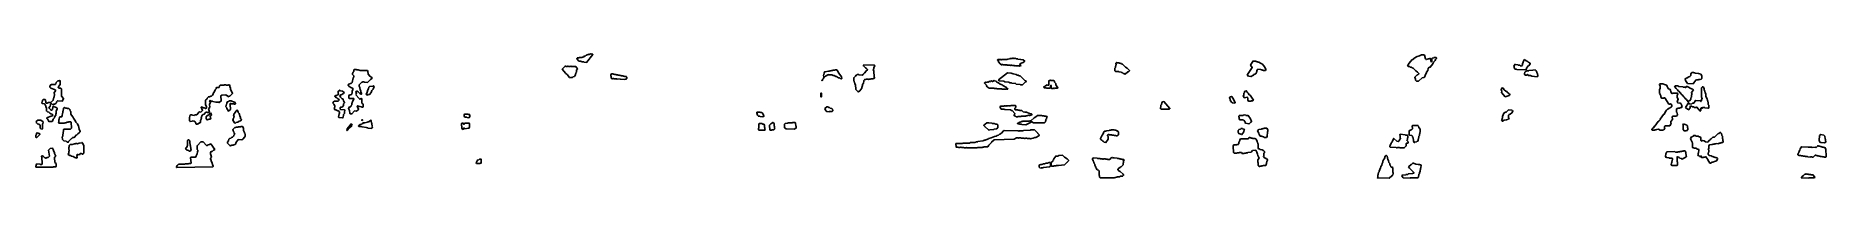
# Model space of a CAD drawing. Header units: millimetres. Extents: x 0 to 8375, y 0 to 583.
import ezdxf

# ---------------------------------------------------------------- set-up
doc = ezdxf.new("R2010")
doc.units = ezdxf.units.MM
doc.layers.add('M', color=7, linetype='Continuous')

msp = doc.modelspace()

# ---------------------------------------------------------------- linework, layer by layer
at = {"layer": 'M'}
for points in [[(1466.9, 317.9), (1461.9, 326.5), (1467.6, 334.5), (1472.6, 334.5), (1475.6, 338), (1475.6, 340.9), (1478.1, 343.7), (1478.1, 350.9), (1479.4, 352.3), (1479.4, 355.1), (1481.9, 358), (1488.1, 372.2), (1486.3, 374.3), (1466.3, 374.3), (1464.4, 376.5), (1464.4, 386.6), (1467.6, 390.2), (1475.1, 390.2), (1478.1, 393.7), (1479.4, 402.3), (1480.6, 403.7), (1479.4, 405.1), (1479.4, 408), (1483.1, 416.6), (1483.1, 420.8), (1478.8, 424.3), (1476.3, 424.3), (1466.3, 430), (1460.6, 436.5), (1463.8, 440.2), (1472.6, 444.5), (1475.1, 444.5), (1479.4, 448), (1484.4, 470.9), (1486.9, 473.7), (1486.9, 476.6), (1488.1, 478), (1488.1, 479.3), (1481.9, 486.5), (1481.9, 490.8), (1484.4, 498), (1486.9, 500.9), (1488.1, 508), (1490, 510.2), (1498.8, 510.2), (1500.1, 508.8), (1507.5, 508.8), (1517.5, 504.5), (1551.2, 504.5), (1553.1, 502.3), (1554.4, 488), (1563.7, 477.3), (1566.2, 477.3), (1573.1, 470.8), (1571.8, 467.9), (1564.9, 462.9), (1551.2, 448.6), (1537.4, 450), (1536.2, 451.4), (1528.8, 451.4), (1527.5, 450), (1525, 450), (1513.2, 437.9), (1513.2, 430.8), (1515.7, 425.1), (1517, 415.1), (1520.7, 409.4), (1520.7, 403.7), (1523.2, 398), (1523.2, 395.1), (1521.2, 392.8), (1518.7, 395.7), (1514.9, 397.2), (1507.5, 405.7), (1502.5, 408.6), (1500.1, 408.6), (1497, 403.7), (1499.5, 393.6), (1497.1, 390.8), (1513.2, 373.7), (1515.1, 370.2), (1521.2, 373.1), (1523.8, 373.1), (1525.7, 370.9), (1525.7, 352.3), (1530.7, 346.6), (1530.7, 343.7), (1531.9, 342.3), (1531.9, 335.1), (1530, 332.9), (1524.9, 332.9), (1523.7, 334.3), (1515, 335.7), (1505.1, 340), (1503.3, 337.9), (1509.5, 323.7), (1507.6, 320), (1500.1, 314.3), (1491.4, 315.7), (1478.9, 301.4), (1470.7, 302.1), (1468.2, 305.1), (1466.9, 317.9)], [(2496.1, 472.1), (2489.4, 479.3), (2486.6, 484.3), (2478.7, 491.5), (2462.5, 510.8), (2475.4, 525.9), (2477.7, 525.9), (2478.9, 524.5), (2486.6, 524.5), (2487.7, 525.9), (2490, 525.9), (2491.2, 524.5), (2501.2, 524.5), (2503.4, 525.9), (2504.6, 524.5), (2516.9, 524.5), (2518, 523.1), (2520.2, 524.5), (2525.8, 524.5), (2529.8, 519.4), (2533.2, 512.2), (2529.8, 506.5), (2528.7, 496.5), (2526.4, 493.6), (2526.4, 490.8), (2524.2, 487.9), (2524.2, 485.1), (2522, 480.8), (2519.1, 477.2), (2513.5, 475.7), (2510.2, 472.9), (2502.4, 472.9), (2501.2, 471.4), (2496.1, 472.1)], [(2565.5, 543.6), (2562.7, 545.7), (2552.6, 545.7), (2550.3, 548.6), (2540.3, 548.6), (2531.9, 557.9), (2530.7, 560.8), (2533.6, 564.5), (2537, 564.5), (2538.1, 563.1), (2543.7, 565.9), (2554.8, 565.9), (2555.9, 567.3), (2561.5, 567.3), (2567.2, 573.1), (2569.4, 571.7), (2575, 577.3), (2577.2, 577.3), (2578.4, 578.8), (2579.5, 577.4), (2582.8, 580.2), (2586.1, 580.2), (2587.3, 581.7), (2589.5, 580.2), (2595.1, 583.1), (2599.6, 581.6), (2600.7, 583.1), (2603, 583.1), (2605.9, 579.4), (2576.2, 542.9), (2565.5, 543.6)], [(3759.1, 470), (3755.2, 470), (3746.1, 477.1), (3742.3, 477.1), (3734.5, 481.4), (3729.3, 481.4), (3722.8, 484.3), (3708.5, 484.3), (3707.3, 485.7), (3694.4, 478.6), (3687.8, 472.8), (3685.8, 475.1), (3685.8, 477.9), (3683.2, 482.3), (3685.8, 485.1), (3687.1, 493.7), (3690.4, 498.8), (3708.5, 501.6), (3709.9, 503.1), (3713.7, 501.6), (3715, 503.1), (3720.2, 503.1), (3721.5, 504.5), (3726.7, 504.5), (3728, 505.9), (3738.3, 507.3), (3739.6, 508.8), (3746.2, 508.8), (3753.4, 499.4), (3753.4, 496.6), (3756, 492.3), (3768.9, 475.1), (3768.9, 472.3), (3771.6, 469.4), (3768.2, 465.7), (3763, 467.2), (3759.1, 470)], [(3833.5, 430.8), (3833.5, 436.5), (3830.9, 443.7), (3830.9, 447.9), (3828.3, 450.8), (3827.1, 460.8), (3825.8, 462.2), (3825.8, 470.9), (3833.5, 478), (3836.8, 483.1), (3839.4, 483.1), (3842, 485.9), (3849.9, 485.9), (3851.2, 484.5), (3865.3, 483.1), (3871.1, 488), (3871.1, 489.4), (3875.7, 494.5), (3878.3, 494.5), (3884.7, 503), (3889.3, 506.6), (3890.5, 509.4), (3886, 514.3), (3880.9, 517.2), (3871.1, 526.5), (3871.1, 529.4), (3873.1, 531.6), (3922.4, 530.2), (3924.4, 528), (3920.5, 517.9), (3920.5, 515.1), (3916.7, 508), (3920.5, 503.7), (3921.8, 473.7), (3923.1, 472.3), (3923.1, 469.3), (3921.1, 467.1), (3917.2, 467.1), (3915.9, 465.7), (3905.6, 465.7), (3904.3, 464.3), (3895.2, 464.3), (3893.9, 462.8), (3891.3, 464.3), (3883.6, 464.3), (3882.3, 462.9), (3877.1, 462.9), (3873.9, 457.9), (3873.9, 453.7), (3871.3, 447.9), (3871.3, 445.1), (3867.4, 439.4), (3867.4, 435.1), (3863.5, 425.1), (3863.5, 422.2), (3853.8, 410), (3848.5, 405.7), (3844.6, 407.2), (3836.1, 416.5), (3836.1, 423.7), (3833.5, 430.8)], [(4585.7, 527.1), (4584.4, 528.5), (4583, 527.1), (4578.7, 527.1), (4577.3, 528.6), (4571.7, 528.6), (4570.4, 530), (4569, 528.6), (4566.1, 528.6), (4564.7, 530), (4560.6, 530), (4559.2, 528.5), (4557.7, 530), (4552.1, 530), (4550.8, 531.4), (4549.4, 530), (4545.1, 530), (4543.7, 531.4), (4539.6, 531.4), (4538.2, 530), (4536.7, 531.4), (4531.1, 531.4), (4529.8, 532.8), (4528.4, 531.4), (4524.1, 531.4), (4522.7, 532.9), (4518.6, 532.9), (4517.2, 531.4), (4510.8, 536.5), (4503.8, 546.5), (4503.8, 549.3), (4498.1, 555.1), (4500.3, 557.4), (4503.2, 555.9), (4508.8, 555.9), (4510.2, 554.5), (4511.5, 555.9), (4515.8, 555.9), (4517.2, 554.5), (4518.5, 555.9), (4524.1, 555.9), (4525.5, 557.4), (4531.2, 555.9), (4534, 557.4), (4535.4, 555.9), (4538.1, 555.9), (4541, 557.4), (4542.4, 555.9), (4546.5, 558.8), (4554.9, 560.2), (4556.4, 561.7), (4559.2, 560.2), (4560.5, 561.6), (4566.1, 561.6), (4567.6, 563.1), (4570.4, 561.6), (4573.1, 561.6), (4574.6, 563.1), (4576, 561.6), (4578.7, 561.6), (4580.1, 563.1), (4587.2, 560.2), (4592.8, 560.2), (4594.2, 558.8), (4605.4, 557.3), (4606.8, 555.9), (4618, 554.5), (4625.8, 549.4), (4618, 542.9), (4609.6, 540), (4602, 533.7), (4607.6, 528), (4605.4, 525.7), (4604, 527.1), (4601.2, 525.7), (4598.3, 527.1), (4585.7, 527.1)], [(5089.5, 491.4), (5086, 491.4), (5081.2, 495.7), (5078.8, 495.7), (5077.6, 497.1), (5067, 498.6), (5065.8, 500), (5050.4, 500), (5047.3, 503.6), (5047.3, 516.6), (5049.7, 519.4), (5049.7, 523.7), (5052.1, 526.6), (5052.1, 530.9), (5053.3, 532.3), (5052.1, 539.4), (5055.1, 543.1), (5057.6, 541.6), (5067.1, 541.6), (5068.2, 540.2), (5071.8, 540.2), (5074.2, 537.3), (5077.7, 537.3), (5080.1, 534.5), (5083.7, 534.5), (5097.9, 520.2), (5105, 515.9), (5115.2, 505.1), (5115.2, 503.6), (5111, 498.6), (5107.4, 498.6), (5095.5, 488.6), (5089.5, 491.4)], [(5683.3, 476.4), (5673.4, 478.6), (5672.4, 480), (5668.7, 480), (5666.3, 483.7), (5670.6, 491.6), (5671.5, 491.6), (5689.8, 519.4), (5682.3, 529.4), (5695.1, 550.3), (5696.1, 548.8), (5706.5, 548.8), (5707.5, 547.3), (5711.2, 547.3), (5712.2, 545.9), (5716, 545.9), (5716.9, 544.5), (5720.6, 544.5), (5728.2, 538.8), (5737.7, 534.5), (5743.3, 528.7), (5748.5, 520.9), (5754.2, 509.4), (5751.8, 504.3), (5746, 504.3), (5745.1, 505.7), (5741.3, 505.7), (5740.4, 507.1), (5736.6, 507.1), (5735.7, 508.6), (5730.9, 508.6), (5730, 510), (5716.9, 511.4), (5711.8, 505.1), (5711.8, 500.8), (5709.9, 497.9), (5709.9, 495.1), (5706.5, 490), (5703.7, 490), (5701.8, 487.2), (5698, 485.7), (5696.1, 482.9), (5693.3, 482.9), (5690.5, 480), (5688.6, 480), (5686.7, 477.2), (5683.3, 476.4)], [(6459, 455.7), (6454.1, 459.3), (6454.1, 463.7), (6450, 473.7), (6461.8, 484.5), (6464.5, 484.5), (6469.3, 489.4), (6469.3, 490.8), (6463.1, 497.2), (6454.9, 502.9), (6442.5, 515.7), (6438.4, 517.2), (6435.6, 520), (6428.7, 521.4), (6426, 524.3), (6419.1, 524.3), (6417, 526.5), (6423.9, 539.4), (6438.4, 555.9), (6442.5, 557.3), (6448, 563), (6461.8, 570.2), (6472.7, 573.1), (6482.4, 578.8), (6493.5, 578.8), (6495.6, 576.6), (6499.7, 559.4), (6503.1, 555.9), (6514, 560.2), (6518.1, 560.2), (6519.5, 561.7), (6522.3, 560.2), (6523.7, 561.7), (6525.8, 559.4), (6525.8, 548), (6527.8, 546), (6529.7, 548), (6529.7, 560.9), (6531.9, 563), (6538.7, 564.5), (6540.1, 565.9), (6544.2, 565.9), (6545.6, 567.4), (6547.1, 565.9), (6549.8, 565.9), (6553.3, 562.2), (6547.8, 556.5), (6546.4, 552.2), (6538.2, 543.6), (6535.4, 536.5), (6522.3, 520), (6518.2, 520), (6513.4, 515), (6510.7, 505.1), (6505.2, 496.5), (6505.2, 493.6), (6499.7, 486.5), (6496.9, 476.5), (6493.5, 472.9), (6485.2, 470), (6467.3, 454.3), (6459, 455.7)], [(6926.1, 511.4), (6919.6, 511.4), (6914.7, 517.9), (6914.7, 523.6), (6913.6, 525.1), (6919.6, 534.6), (6920.8, 533.1), (6932.7, 531.6), (6933.8, 530.2), (6941.3, 530.2), (6944.6, 527.3), (6948.8, 525.9), (6953.6, 530.9), (6953.6, 538), (6956.9, 542.3), (6956.9, 545.1), (6959.1, 549.4), (6964, 556), (6970.6, 550.2), (6976, 548.8), (6981.4, 544.5), (6983.6, 544.5), (6985.7, 541.6), (6987.9, 541.6), (6990.6, 538), (6990.6, 536.5), (6983.5, 527.1), (6982.4, 528.5), (6973.3, 516.5), (6973.3, 513.6), (6969.5, 508.6), (6927.2, 510), (6926.1, 511.4)], [(6992.1, 481.4), (6981.3, 481.4), (6978, 485.7), (6976, 485.7), (6973.8, 482.9), (6967.2, 482.9), (6963.4, 487.9), (6963.4, 489.4), (6965.6, 496.6), (6969.4, 501.6), (6971.6, 501.6), (6972.6, 503.1), (6977, 503.1), (6978.1, 504.6), (6979.2, 503.1), (6983.5, 503.1), (6984.5, 504.5), (7001.9, 505.9), (7002.9, 507.3), (7012.8, 508.8), (7017.7, 503.7), (7020.9, 498), (7020.9, 495.1), (7024.2, 489.4), (7024.2, 486.6), (7025.3, 485.1), (7025.3, 479.4), (7022.5, 475.7), (6997.5, 478.6), (6992.1, 481.4)], [(56.4, 275), (52.1, 279.3), (52.1, 282.3), (54.3, 284.5), (58.5, 284.5), (62.7, 287.3), (76.8, 291.6), (80.2, 296.5), (76.8, 300), (69.8, 301.4), (65.5, 304.3), (61.3, 310), (54.3, 311.4), (49.3, 315.1), (50.7, 329.4), (46.5, 335.1), (46.5, 337.9), (42.3, 346.5), (40.2, 348.6), (30.3, 350), (28.2, 352.2), (29.6, 359.4), (31, 360.9), (31, 365.2), (36, 368.8), (43.1, 368.8), (45.3, 366.6), (45.3, 362.3), (46.7, 360.9), (46.7, 353.7), (48.7, 351.6), (52.9, 351.6), (59.9, 354.5), (69.8, 354.5), (81.7, 365.2), (84.5, 379.4), (85.9, 380.9), (85.9, 386.6), (87.3, 388), (87.3, 395.1), (84.5, 399.4), (92.9, 410.8), (86.7, 415.7), (69.8, 422.9), (64.7, 428), (66.2, 429.4), (66.2, 432.3), (71.2, 438.8), (90.9, 438.8), (94.4, 442.3), (95.8, 448), (98.6, 452.3), (103.6, 457.3), (109.2, 457.3), (112.1, 458.8), (114.3, 456.6), (114.3, 439.4), (107.2, 430.8), (104.4, 425.1), (107.9, 421.6), (117.7, 421.6), (119.9, 419.4), (119.9, 385.1), (129.8, 373.7), (129.8, 372.2), (123.4, 361.4), (100.8, 362.9), (97.4, 357.9), (97.4, 353.6), (93.8, 350), (88.1, 347.1), (83.9, 347.1), (79.7, 344.3), (74, 350), (69.2, 346.5), (69.2, 343.6), (66.4, 337.9), (60.8, 329.4), (69.2, 322.3), (71.3, 318.8), (74, 318.8), (77.5, 322.3), (78.9, 333.7), (81, 335.9), (85.3, 335.9), (89.6, 333.1), (92.4, 333.1), (98, 330.2), (100.2, 328), (100.2, 325.1), (96, 313.7), (96, 305.1), (93.2, 299.4), (93.2, 295.1), (87.5, 287.9), (87.5, 283.6), (81.9, 276.5), (77.6, 267.9), (75.5, 265.7), (60.6, 266.4), (56.4, 275)], [(745.2, 263.6), (740.5, 267.1), (732.6, 268.6), (731.2, 267.1), (721.7, 265.7), (718.3, 269.3), (718.3, 285.1), (721, 290.8), (721, 293.7), (724.4, 297.3), (731.2, 297.3), (732.6, 295.9), (740.5, 294.5), (744.6, 297.3), (752.6, 297.3), (764.7, 311.6), (771.4, 310.2), (775.4, 313), (780, 318), (773.3, 332.3), (775.4, 334.5), (784.9, 330.2), (788.9, 330.2), (792.9, 327.3), (795.6, 327.3), (798.9, 330.9), (798.9, 336.5), (793.5, 343.6), (793.5, 365.1), (801.5, 372.3), (801.5, 375.1), (807.6, 381.6), (813, 381.6), (818.4, 384.5), (821.1, 384.5), (827.1, 389.5), (829.7, 393.7), (829.7, 396.6), (832.4, 402.3), (837.8, 409.4), (839.1, 413.7), (843.1, 419.4), (843.1, 422.3), (845.2, 424.5), (857.3, 424.5), (859.2, 426.6), (857.9, 432.3), (862.7, 435.9), (880.1, 435.9), (881.4, 437.3), (889.6, 437.3), (890.9, 435.9), (900.2, 435.9), (901.6, 437.3), (905.7, 437.3), (907.8, 435.1), (907.8, 429.4), (910.4, 422.3), (910.4, 416.6), (919.8, 399.4), (919.8, 396.5), (907, 384.3), (904.4, 384.3), (901.6, 381.4), (897.6, 385.7), (894.9, 385.7), (889.5, 391.4), (869.5, 390), (866.2, 386.5), (867.5, 362.2), (857.3, 354.3), (854.6, 355.7), (843.9, 355.7), (842.5, 357.2), (827.8, 360), (826.4, 361.4), (821.1, 361.4), (814.4, 364.3), (812.5, 362.2), (817.9, 355.1), (812.5, 346.5), (813.8, 332.2), (808.5, 326.5), (812.5, 309.3), (809, 307.1), (807.6, 308.6), (802.3, 308.6), (800.9, 310), (795.6, 310), (787.6, 300), (782.2, 298.6), (778.9, 295), (773.6, 283.7), (774.9, 279.4), (770.9, 270.8), (770.9, 262.2), (768.8, 260), (766.1, 260), (759.4, 254.3), (756.7, 254.3), (755.4, 252.9), (750.6, 253.6), (749.2, 255.1), (749.2, 257.9), (745.2, 263.6)], [(1550.4, 403.7), (1552.9, 415.1), (1556.7, 419.4), (1557.9, 426.6), (1561.1, 430.2), (1576.1, 431.6), (1578.6, 433.1), (1583.1, 429.4), (1578, 417.9), (1571.8, 410.8), (1568.1, 402.2), (1561.2, 392.9), (1558.6, 391.4), (1554.9, 392.8), (1548.7, 390), (1545.4, 392.2), (1550.4, 403.7)], [(2733.8, 464.3), (2732.7, 465.7), (2719.2, 464.3), (2718.1, 465.7), (2704.7, 465.7), (2703.6, 467.1), (2698.1, 467.1), (2697, 465.7), (2694.6, 465.7), (2691.8, 469.4), (2691.8, 476.5), (2689.5, 479.4), (2689.5, 485.1), (2692.4, 488.8), (2700.3, 488.8), (2701.4, 487.3), (2705.9, 487.3), (2707, 485.9), (2714.9, 485.9), (2716, 484.5), (2722.7, 484.5), (2723.8, 483.1), (2730.5, 483.1), (2731.6, 481.6), (2737.2, 481.6), (2738.3, 480.2), (2746.2, 480.2), (2747.3, 478.8), (2751.8, 478.8), (2752.9, 477.3), (2761.8, 477.3), (2764.7, 473.7), (2764.7, 467.9), (2761.8, 464.3), (2756.2, 464.3), (2755.1, 462.9), (2733.8, 464.3)], [(3678.8, 457.1), (3676.7, 459.4), (3678.8, 461.7), (3680.9, 459.4), (3678.8, 457.1)], [(3686, 468), (3684, 465.7), (3681.9, 468), (3684, 470.2), (3686, 468)], [(4483.5, 420), (4482.1, 421.4), (4472.3, 421.4), (4471, 422.8), (4469.6, 421.4), (4459.7, 421.4), (4450.6, 427.9), (4446.4, 433.6), (4446.4, 436.5), (4438, 445.1), (4438, 446.6), (4443, 450.2), (4445.8, 448.8), (4452.8, 451.6), (4454.2, 450.2), (4462.6, 454.5), (4465.4, 453.1), (4471, 455.9), (4475.2, 453.1), (4482.2, 458.8), (4485, 455.9), (4492, 454.5), (4497.6, 448.8), (4503.2, 447.3), (4511.6, 440.2), (4520, 437.3), (4522.8, 434.5), (4541, 424.5), (4547.4, 419.4), (4545.2, 417.1), (4542.3, 417.1), (4540.9, 418.5), (4538.2, 417.1), (4519.9, 417.1), (4518.5, 418.6), (4496.1, 418.6), (4494.7, 420), (4483.5, 420)], [(4603.9, 440), (4585.7, 441.4), (4582.9, 444.3), (4564.7, 445.7), (4563.3, 447.1), (4556.3, 447.1), (4552.1, 450), (4532.5, 451.4), (4528.3, 454.3), (4505.9, 457.2), (4503.7, 460.8), (4545.1, 494.5), (4562, 493.1), (4571.8, 488.8), (4585.8, 485.9), (4590, 483.1), (4595.6, 483.1), (4599.8, 480.2), (4604, 480.2), (4627.8, 457.3), (4630.6, 457.3), (4632.8, 455.1), (4629.2, 450), (4627.8, 450), (4615.2, 437.1), (4606, 437.9), (4603.9, 440)], [(4750.2, 433.6), (4748.2, 435.7), (4746.2, 433.6), (4746.2, 423.6), (4744, 421.4), (4727.1, 422.9), (4725.7, 424.3), (4717.3, 424.3), (4715.2, 426.5), (4717.4, 430.3), (4718.8, 428.8), (4722.9, 433), (4731.4, 437.4), (4732.8, 436), (4734.2, 437.4), (4737, 435.9), (4739, 438), (4739, 456.6), (4741.1, 458.8), (4745.3, 458.8), (4746.8, 460.2), (4748.2, 458.8), (4760.8, 458.8), (4764.4, 455.1), (4764.4, 450.9), (4771.4, 443.7), (4771.4, 438), (4781.2, 423.7), (4779, 421.4), (4776.1, 421.4), (4774.8, 422.8), (4773.4, 421.4), (4765, 421.4), (4763.6, 420), (4760.8, 421.4), (4758, 420), (4751.6, 420.7), (4750.2, 422.2), (4750.2, 433.6)], [(6856.2, 402.2), (6857.3, 407.9), (6854.1, 413.6), (6854.1, 416.6), (6859, 423.1), (6863.4, 421.6), (6868.9, 414.5), (6876.4, 408.8), (6878.6, 408.8), (6882.9, 403), (6887.2, 400.2), (6890.5, 395.9), (6892.6, 395.9), (6895.4, 392.2), (6891.6, 387.2), (6873.6, 382.1), (6856.2, 402.2)], [(7571.5, 243.1), (7572.5, 243.1), (7588.3, 265.9), (7591.3, 268.8), (7594.2, 268.8), (7597.6, 273.7), (7597.6, 276.6), (7613, 298.8), (7616.9, 300.2), (7620.4, 305.1), (7621.4, 309.4), (7627.8, 318.7), (7632.8, 323.1), (7634.7, 323.1), (7639.7, 328.8), (7644.6, 330.2), (7647.6, 333), (7651.5, 334.5), (7653.9, 338), (7653, 339.4), (7653, 342.2), (7647.6, 348.6), (7645.7, 348.6), (7644.7, 347.1), (7638.7, 347.1), (7619.9, 377.1), (7616.1, 377.1), (7615.1, 375.7), (7607.2, 375.7), (7606.1, 374.2), (7601.6, 380.8), (7600.6, 386.5), (7597.6, 392.2), (7597.6, 395.1), (7595.7, 397.9), (7594.7, 413.7), (7598.6, 422.2), (7597.6, 423.7), (7598.6, 425.1), (7598.6, 430.8), (7594.7, 439.4), (7597.2, 443.1), (7610.1, 443.1), (7618, 438.8), (7627.9, 435.9), (7630.4, 432.3), (7630.4, 429.4), (7633.4, 423.7), (7636.8, 418.8), (7643.7, 417.3), (7647.2, 412.3), (7648.2, 405.1), (7652.6, 397.3), (7656.5, 397.3), (7657.5, 398.8), (7672.4, 398.8), (7673.3, 397.4), (7674.2, 398.8), (7678.3, 398.8), (7680.8, 393.7), (7677.9, 387.9), (7676.9, 378), (7681.8, 370.8), (7681.8, 369.4), (7679.8, 363.7), (7679.8, 360.8), (7677.9, 356.5), (7680.3, 353.1), (7692.1, 351.6), (7694.1, 350.2), (7699.6, 340.8), (7699.6, 338), (7700.6, 336.5), (7698.1, 331.4), (7694.1, 331.4), (7689.1, 328.6), (7681.3, 328.6), (7680.3, 327.1), (7676.3, 327.1), (7673.9, 323.6), (7674.9, 316.5), (7673.9, 313.7), (7674.9, 312.3), (7674.9, 309.4), (7676.9, 306.6), (7678.9, 296.5), (7674.3, 291.4), (7656.6, 291.4), (7654.1, 287.9), (7654.1, 283.7), (7656.1, 280.8), (7656.1, 275.1), (7648.2, 265.1), (7648.2, 259.4), (7649.2, 256.5), (7648.2, 253.6), (7642.7, 245.7), (7621, 245.7), (7618.6, 242.2), (7618.6, 236.6), (7620.6, 233.7), (7617.1, 228.6), (7615.1, 228.6), (7612.1, 225.7), (7608.2, 225.7), (7607.2, 224.3), (7598.2, 225.7), (7590.3, 230), (7581.5, 228.6), (7580.5, 227.1), (7574.6, 227.1), (7573.6, 225.7), (7567.7, 225.7), (7566.7, 224.3), (7561.1, 225), (7559.1, 228), (7563.6, 234.5), (7566.6, 235.9), (7571.5, 243.1)], [(7710.8, 380), (7706.8, 382.9), (7701.9, 390), (7696.9, 394.3), (7693, 400), (7691, 400), (7685.1, 408.6), (7682.1, 410), (7679.2, 414.3), (7672.2, 420), (7665.8, 429.4), (7669.3, 434.5), (7671.4, 433.1), (7680.3, 433.1), (7685.2, 430.2), (7704, 428.8), (7705, 427.3), (7713.9, 427.3), (7714.9, 425.9), (7717.7, 425.9), (7720.7, 430.2), (7723.7, 430.2), (7744.5, 418.8), (7751.4, 417.3), (7753.9, 413.7), (7744.1, 402.2), (7747, 396.6), (7747, 392.2), (7745, 389.4), (7744, 379.4), (7742.1, 376.5), (7742.1, 370.8), (7737.6, 364.3), (7732.6, 362.9), (7729.6, 358.5), (7720.7, 368.6), (7715.7, 372.9), (7710.8, 380)], [(7717.2, 457.9), (7715.2, 463.7), (7718.7, 468.8), (7720.7, 467.4), (7724.6, 471.6), (7727.6, 471.6), (7732.5, 475.9), (7737.5, 477.3), (7740.9, 482.3), (7741.9, 489.4), (7746.4, 495.9), (7754.4, 495.9), (7755.4, 494.5), (7761.3, 494.5), (7762.3, 493.1), (7777.1, 491.6), (7778.1, 490.2), (7788, 487.3), (7792.4, 479.4), (7792.4, 467.9), (7789.9, 464.3), (7783.9, 462.8), (7783, 464.2), (7782, 462.9), (7778.1, 462.9), (7777.1, 461.4), (7768.2, 461.4), (7767.2, 460), (7764.2, 460), (7754.9, 447.9), (7752.4, 442.9), (7726.6, 444.3), (7717.2, 457.9)], [(7758.2, 331.4), (7753.3, 334.3), (7749.3, 334.3), (7744.4, 337.1), (7741.4, 337.1), (7740.5, 338.5), (7738.1, 335.1), (7738.1, 329.4), (7730.6, 320), (7727.6, 322.9), (7725.6, 322.9), (7717.1, 332.2), (7730.5, 353.1), (7731.6, 353.1), (7735.6, 347.4), (7746.4, 348.8), (7749.3, 351.6), (7755.2, 351.6), (7763.1, 364.5), (7786, 363.1), (7788.9, 358.8), (7791.3, 362.3), (7792.2, 369.4), (7795.2, 373.7), (7791.3, 379.4), (7791.3, 423.7), (7795.8, 428.8), (7798.8, 428.8), (7803.3, 420.8), (7803.3, 415.1), (7807.3, 408), (7808.2, 400.8), (7811.2, 395.1), (7812.2, 383.7), (7818.1, 372.3), (7819.1, 363.7), (7821.1, 360.8), (7821.1, 358), (7822.1, 356.6), (7823.1, 345.1), (7825, 342.3), (7825, 338), (7826, 336.5), (7825.1, 335.1), (7826, 333.7), (7826, 330.8), (7822.5, 327.1), (7821.4, 328.6), (7807.6, 330), (7806.6, 331.4), (7796.8, 331.4), (7793.8, 327.1), (7790.9, 331.4), (7788.5, 327.9), (7788.5, 317.9), (7785.9, 314.2), (7770.1, 332.9), (7768.2, 332.9), (7767.2, 331.4), (7758.2, 331.4)], [(892.8, 329.4), (888.8, 335.1), (891.5, 346.6), (892.8, 348), (892.8, 353.7), (896.2, 357.3), (901.6, 358.8), (905.6, 363.1), (913.7, 363.1), (928.5, 355.9), (931.2, 355.9), (934.6, 349.4), (932.5, 347.1), (927.1, 347.1), (925.7, 348.6), (915, 348.6), (913.7, 350), (909.7, 350), (907.8, 347.9), (909.1, 345.1), (909.1, 335.1), (910.4, 333.7), (910.4, 325.1), (911.8, 323.7), (901.6, 314.2), (892.8, 326.5), (892.8, 329.4)], [(1418.3, 302.3), (1420.8, 305.1), (1420.8, 309.4), (1416.5, 315.7), (1412.8, 315.7), (1402.8, 320), (1399, 320), (1395.8, 323.7), (1397.1, 326.6), (1397.1, 332.3), (1398.3, 333.7), (1398.3, 339.4), (1394.6, 346.5), (1389.6, 352.2), (1392.8, 358.7), (1397.8, 361.6), (1414, 361.6), (1418.3, 366.5), (1415.2, 371.4), (1412.7, 371.4), (1407.7, 377.2), (1401.5, 380), (1398.3, 383.7), (1401.5, 387.3), (1404, 387.3), (1405.3, 388.8), (1407.8, 387.4), (1411.5, 390.2), (1414, 390.2), (1415.8, 392.3), (1415.8, 395.1), (1414.6, 396.5), (1414.6, 403.6), (1413.3, 405.1), (1421.5, 413.1), (1425.3, 410.2), (1435.3, 407.3), (1442.2, 402.3), (1439, 397.2), (1429, 391.4), (1425.3, 391.4), (1422.2, 387.9), (1426, 379.4), (1432.8, 371.6), (1436.5, 371.6), (1438.4, 369.4), (1439.7, 362.3), (1444.7, 355.1), (1444.7, 353.6), (1439.7, 347.9), (1439.7, 340.8), (1434, 334.3), (1431.5, 332.9), (1425.3, 332.9), (1423.5, 330.8), (1423.5, 323.7), (1425.3, 321.6), (1444, 320.2), (1445.9, 318), (1444.7, 310.8), (1443.4, 309.3), (1443.4, 303.6), (1439.7, 297.9), (1439.7, 293.7), (1437.2, 287.9), (1437.2, 285.1), (1435.3, 282.9), (1417.7, 284.3), (1415.8, 286.5), (1418.3, 302.3)], [(3675.6, 398), (3675.6, 382.2), (3673.6, 380), (3671.6, 382.2), (3671.6, 398), (3673.6, 400.2), (3675.6, 398)], [(4575.1, 296.5), (4579.4, 300.9), (4579.4, 303.6), (4567.5, 317.1), (4563.3, 317.1), (4559.1, 320), (4532.5, 321.4), (4528.3, 324.3), (4515.7, 324.3), (4510.8, 330.8), (4510.8, 335.1), (4514.4, 338.8), (4515.8, 337.3), (4528.3, 337.3), (4529.7, 338.8), (4535.4, 338.8), (4538.1, 337.4), (4539.5, 338.8), (4549.3, 338.8), (4550.7, 340.2), (4553.6, 338.8), (4559.1, 338.8), (4560.5, 340.2), (4568.9, 340.2), (4570.4, 341.7), (4571.8, 340.2), (4583, 340.2), (4585.2, 338), (4583.8, 336.5), (4583.8, 332.2), (4579.6, 327.9), (4579.6, 322.3), (4581.6, 320.2), (4592.8, 320.2), (4594.2, 318.8), (4601.2, 318.8), (4602.6, 317.3), (4612.4, 317.3), (4618, 311.6), (4626.4, 310.2), (4627.8, 308.8), (4633.4, 308.8), (4647.4, 303.1), (4657.2, 301.6), (4659.4, 299.4), (4657.2, 295.7), (4653, 295.7), (4651.6, 294.3), (4646, 294.3), (4643.2, 295.7), (4636.2, 292.9), (4632, 292.9), (4630.6, 291.4), (4616.6, 291.4), (4615.2, 290), (4609.6, 290), (4608.2, 288.6), (4594.2, 288.6), (4592.8, 287.1), (4586.4, 287.9), (4582.9, 291.4), (4580.1, 291.4), (4575.1, 296.5)], [(5263.9, 324.3), (5259.7, 329.4), (5262.1, 332.3), (5263.2, 342.3), (5265.6, 345.1), (5266.8, 353.7), (5269.8, 357.3), (5277, 358.8), (5305, 326.5), (5301.9, 322.9), (5263.9, 324.3)], [(5593.2, 355.7), (5587, 365.1), (5586.1, 370.8), (5583.2, 376.5), (5587.5, 381.6), (5594.2, 383.1), (5604.2, 368), (5604.2, 366.6), (5610.8, 355.1), (5608.4, 351.4), (5597.9, 352.9), (5593.2, 355.7)], [(5670, 365.1), (5669.1, 376.5), (5666.8, 380), (5653.6, 377.1), (5648.3, 385.1), (5650.2, 389.4), (5651.2, 398), (5653.1, 400.8), (5653.1, 403.7), (5655.4, 407.3), (5662.2, 410.2), (5666.9, 403), (5671.6, 398.7), (5676.3, 391.6), (5680.1, 388.7), (5685.8, 380.2), (5686.7, 380.2), (5695.7, 366.5), (5693.3, 362.9), (5685.8, 362.9), (5684.8, 361.4), (5672.4, 361.4), (5670, 365.1)], [(21.1, 236.6), (21.1, 247.9), (14.8, 252.9), (7.8, 254.3), (2.8, 259.3), (1.4, 265.1), (9.2, 271.6), (23.4, 271.6), (34, 263.7), (32.6, 255.1), (31.2, 253.6), (31.2, 232.2), (29, 230), (23.3, 231.4), (19.7, 235.1), (21.1, 236.6)], [(125.3, 180.8), (123.9, 193.7), (126.8, 196.6), (126.8, 206.6), (128.2, 208), (129.6, 228), (131.7, 230.2), (162.7, 230.2), (167.6, 235.1), (164.8, 262.2), (162.7, 264.3), (154.4, 264.3), (152.9, 262.9), (147.3, 262.9), (140.3, 260), (136, 260), (134.6, 258.6), (107.8, 258.6), (105.6, 260.8), (107, 262.3), (107, 268), (108.4, 269.4), (108.4, 275.1), (109.9, 276.6), (111.3, 286.6), (113.5, 288.8), (114.9, 287.3), (120.5, 287.3), (123.9, 292.3), (125.3, 305.1), (126.8, 306.6), (126.8, 313.7), (128.2, 315.1), (128.2, 320.9), (129.6, 322.3), (129.6, 328), (133.2, 331.6), (140.3, 328.8), (145.9, 328.8), (147.3, 327.3), (154.4, 327.3), (159.3, 322.3), (160.7, 315.1), (163.6, 312.3), (163.6, 300.8), (166.4, 295.2), (173.4, 288), (176.2, 280.9), (181.9, 272.3), (186.1, 268), (187.5, 262.3), (194.5, 255.2), (196, 249.4), (200.2, 245.1), (203, 229.4), (207.2, 219.4), (207.2, 216.5), (205.1, 214.3), (196.6, 208.6), (192.4, 202.9), (191, 202.9), (179.7, 191.4), (172.7, 191.4), (168.4, 185.7), (167, 185.7), (153.7, 172.2), (151.5, 168.6), (146.5, 169.3), (141.6, 172.9), (131.7, 175.7), (125.3, 180.8)], [(796.2, 288), (802.3, 294.5), (805, 294.5), (811.7, 300.2), (813, 298.8), (814.9, 300.8), (813.6, 303.7), (817.1, 305.9), (820.5, 302.3), (820.5, 299.4), (821.9, 298), (819.8, 294.3), (815.2, 290.8), (816.5, 283.7), (819.2, 280.8), (815.8, 277.1), (810.4, 277.1), (802.3, 272.8), (800.2, 273.6), (796.2, 279.4), (796.2, 288)], [(923.7, 276.6), (923.7, 279.4), (926.4, 282.3), (926.4, 286.6), (927.7, 288), (925, 295.1), (926.4, 296.6), (926.4, 299.4), (934.4, 309.4), (935.8, 313.7), (940.5, 318.8), (941.9, 318.8), (946.7, 310.8), (946.7, 308), (950.7, 303.7), (953.4, 298), (954.7, 290.9), (957.4, 286.6), (957.4, 279.4), (960.1, 276.6), (961.5, 272.2), (958, 268.6), (951.3, 267.1), (944.6, 262.9), (936.6, 261.4), (933.9, 258.6), (929.1, 259.3), (925, 267.9), (921, 272.2), (923.7, 276.6)], [(1470.7, 248), (1473.8, 254.6), (1475.2, 253.1), (1477.7, 253.1), (1479.6, 250.8), (1474.6, 246.5), (1477.1, 243.7), (1475.1, 241.4), (1472.7, 242.8), (1469, 237.2), (1463.3, 233.6), (1456.4, 222.8), (1454.4, 226.5), (1455.7, 228), (1455.7, 230.9), (1470.7, 248)], [(1547.4, 237.1), (1526.2, 240), (1520, 242.9), (1511.2, 242.9), (1509.3, 245.1), (1512.4, 248.8), (1517.5, 251.6), (1522.4, 251.6), (1524.9, 254.5), (1527.4, 254.5), (1531.2, 258.8), (1537.4, 258.8), (1538.6, 260.2), (1551.1, 263), (1552.4, 264.5), (1557.4, 264.5), (1567.4, 271.7), (1569.3, 269.4), (1570.6, 258), (1571.8, 256.6), (1571.8, 249.4), (1573.1, 248), (1573.1, 242.3), (1574.3, 240.8), (1573.1, 236.5), (1569.9, 232.9), (1554.9, 234.3), (1553.6, 235.7), (1548.6, 235.7), (1547.4, 237.1)], [(1527.5, 270), (1524.2, 272.2), (1526.2, 274.5), (1529.5, 272.3), (1527.5, 270)], [(1995.5, 229.3), (1992.3, 235.1), (1992.3, 243.6), (1991.5, 245.1), (1991.5, 253.7), (1993.5, 257.3), (1999.1, 257.3), (2002.2, 251.7), (2005.3, 257.3), (2027.4, 257.3), (2029.4, 253.7), (2029.4, 239.4), (2025.9, 234.3), (2005.3, 231.4), (2002.2, 235.6), (1998.3, 228.6), (1995.5, 229.3)], [(2017.1, 284.3), (2016.3, 285.7), (2006.9, 285.7), (2003.3, 290.8), (2003.3, 296.6), (2005.3, 300.2), (2021.1, 300.2), (2021.9, 298.8), (2029, 298.8), (2031, 295.1), (2030.2, 293.6), (2030.2, 289.4), (2027.5, 284.3), (2025.8, 282.9), (2017.1, 284.3)], [(3388.4, 288.6), (3386.9, 290), (3379.8, 290), (3376.2, 295.1), (3373.4, 306.5), (3371.9, 308), (3374.1, 310.2), (3379.9, 310.2), (3381.3, 308.8), (3388.4, 308.8), (3389.9, 307.3), (3395.5, 307.3), (3398.4, 305.9), (3402, 300.9), (3403.4, 295.2), (3406.3, 292.2), (3401.2, 287.1), (3388.4, 288.6)], [(3382.7, 225.7), (3380.5, 227.9), (3380.5, 233.7), (3381.9, 235.1), (3381.9, 253.7), (3384.1, 255.9), (3395.5, 255.9), (3401.2, 253.1), (3405.5, 253.1), (3409.1, 248), (3409.1, 238), (3410.5, 236.6), (3410.5, 228), (3412, 226.5), (3409.8, 224.3), (3382.7, 225.7)], [(3434.6, 225), (3433.1, 226.5), (3433.1, 236.5), (3431.7, 237.9), (3431.7, 248), (3438.1, 254.5), (3448.1, 261.7), (3453.2, 256.6), (3453.2, 245.1), (3454.6, 243.7), (3454.6, 233.7), (3456.1, 230.8), (3452.4, 227.1), (3443.9, 227.1), (3442.5, 225.7), (3434.6, 225)], [(3509.9, 230.7), (3502.7, 236.5), (3502.7, 253.7), (3504.9, 255.9), (3516.3, 257.3), (3517.7, 258.8), (3532, 258.8), (3533.4, 260.2), (3539.1, 260.2), (3540.5, 261.6), (3551.9, 261.6), (3554.1, 259.4), (3555.6, 243.7), (3557, 242.3), (3557, 235.1), (3554.8, 232.9), (3551.9, 232.9), (3547.7, 230), (3509.9, 230.7)], [(3700.8, 334.5), (3704.7, 334.5), (3709.9, 331.6), (3712.5, 331.6), (3715.1, 328.8), (3722.9, 327.3), (3726.2, 323.7), (3726.2, 320.9), (3727.5, 319.4), (3727.5, 315.1), (3725.5, 312.9), (3712.5, 312.9), (3711.2, 311.4), (3700.1, 312.1), (3694.9, 316.5), (3691, 326.6), (3700.8, 334.5)], [(4440.1, 253), (4448.5, 258.8), (4451.3, 260.2), (4457, 260.2), (4458.4, 258.8), (4472.4, 257.3), (4473.8, 255.9), (4483.6, 255.9), (4490.6, 253.1), (4496.2, 253.1), (4499.8, 249.4), (4499.8, 236.5), (4493.4, 231.4), (4482.2, 230), (4480.8, 228.6), (4462.6, 227.1), (4461.2, 225.7), (4456.2, 226.4), (4441.5, 240), (4440.1, 240), (4435.2, 246.5), (4435.2, 248), (4440.1, 253)], [(4594.1, 254.3), (4591.9, 256.5), (4602.5, 263.1), (4605.3, 263.1), (4609.6, 265.9), (4611, 264.5), (4616.5, 267.3), (4648.7, 267.3), (4650.1, 268.8), (4654.3, 268.8), (4669.7, 283), (4678.1, 287.3), (4685.1, 294.5), (4706.2, 293.1), (4707.6, 291.6), (4716, 291.6), (4717.4, 290.2), (4727.2, 290.2), (4730.8, 286.5), (4728, 283.6), (4728, 277.9), (4725.2, 275.1), (4725.2, 270.8), (4722.4, 267.9), (4722.4, 263.6), (4718.8, 260), (4667, 260), (4658.6, 264.3), (4630.6, 250), (4612.3, 251.4), (4610.9, 252.9), (4602.5, 252.9), (4601.1, 254.3), (4594.1, 254.3)], [(5655.9, 262.2), (5656.8, 265.1), (5654.5, 268.6), (5650.7, 270), (5647.9, 272.9), (5646, 272.9), (5645.1, 274.3), (5631.9, 274.3), (5629.5, 277.9), (5629.5, 285.1), (5627.6, 287.9), (5627.6, 290.8), (5630, 294.5), (5647.9, 294.5), (5650.8, 297.4), (5659.4, 295.9), (5660.3, 294.5), (5665, 294.5), (5665.9, 293.1), (5671.6, 293.1), (5681.5, 278), (5687.2, 266.5), (5684.8, 262.9), (5682.9, 262.9), (5675.4, 254.3), (5658.3, 258.6), (5655.9, 262.2)], [(6856.2, 270.8), (6858.4, 276.5), (6858.4, 279.4), (6860.6, 282.3), (6860.6, 285.1), (6861.6, 286.5), (6860.6, 287.9), (6860.6, 290.8), (6863.8, 295.1), (6863.8, 298), (6869.8, 307.3), (6872, 307.3), (6873.1, 308.8), (6878.5, 308.8), (6888.2, 320.2), (6903.5, 318.8), (6904.5, 317.3), (6906.7, 317.3), (6909.5, 313.7), (6904.6, 305.7), (6895.9, 300), (6891.6, 298.6), (6888.9, 295.1), (6888.9, 283.7), (6891.1, 280.8), (6888.3, 277.2), (6882.9, 275.7), (6881.8, 274.3), (6878.6, 274.3), (6877.5, 272.9), (6868.8, 271.4), (6861.2, 267.1), (6858.4, 267.9), (6856.2, 270.8)], [(7706.9, 254.5), (7722.8, 248.8), (7725.3, 245.1), (7725.3, 238), (7727.2, 235.1), (7727.2, 226.5), (7724.7, 222.9), (7719.8, 222.9), (7718.8, 221.4), (7710.3, 222.1), (7706.3, 227.9), (7705.3, 247.9), (7704.3, 250.8), (7706.9, 254.5)], [(2.8, 206.5), (2.8, 210.9), (5, 213.1), (10.7, 211.6), (14.9, 208.8), (17.7, 208.8), (20, 206.5), (5.1, 191.4), (1.5, 190.7), (0, 192.2), (0, 199.4), (2.8, 206.5)], [(665.4, 64.5), (668, 64.5), (669.4, 65.9), (697.6, 65.9), (698.9, 67.3), (715, 67.3), (716.4, 68.8), (724.4, 68.8), (726.4, 70.9), (723.7, 96.6), (725.8, 98.8), (747.2, 98.8), (750.5, 102.3), (750.5, 105.1), (754.6, 113.7), (755.9, 123.7), (758.6, 128), (758.6, 130.8), (754.6, 135.1), (754.6, 150.8), (755.9, 153.7), (771.4, 170.2), (783.6, 170.2), (798.3, 153.1), (802.3, 153.1), (806.3, 155.9), (813, 157.3), (818.4, 160.2), (836.7, 135.1), (833.2, 131.4), (830.5, 131.4), (825.2, 125.7), (819.8, 124.3), (816.5, 120.8), (816.5, 113.7), (819.2, 109.4), (821.9, 97.9), (816.5, 92.2), (816.5, 90.8), (820.5, 82.3), (820.5, 79.4), (824.6, 72.3), (824.6, 69.4), (827.2, 65.1), (827.2, 62.3), (829.9, 58), (829.9, 55.1), (827.8, 52.9), (659.3, 49.3), (657.9, 50.8), (657.9, 53.7), (660.6, 59.4), (665.4, 64.5)], [(707.6, 148), (707.6, 150.9), (708.9, 152.3), (708.9, 172.3), (710.3, 173.7), (710.3, 176.6), (713.7, 180.2), (716.5, 180.2), (719.9, 175.1), (721.2, 162.3), (722.5, 160.9), (722.5, 153.7), (723.9, 152.3), (723.9, 145.1), (725.2, 143.7), (725.2, 136.6), (726.6, 135.1), (726.6, 132.2), (721.8, 127.2), (718.4, 126.4), (713.7, 130), (708.3, 131.4), (700.8, 137.9), (707.6, 148)], [(900.9, 175.1), (902.2, 182.3), (905.6, 185.9), (912.3, 187.3), (916.3, 191.6), (920.4, 191.6), (926.4, 198), (926.4, 202.3), (930.4, 206.5), (927.7, 210.8), (926.4, 217.9), (923.7, 220.8), (923.7, 223.6), (921, 228), (931.1, 237.3), (935.1, 237.3), (936.5, 238.8), (945.9, 238.8), (947.2, 240.2), (957.9, 240.2), (959.3, 241.6), (967.4, 241.6), (970.8, 235.1), (972.2, 223.7), (976.2, 213.7), (976.2, 210.9), (978.9, 208), (978.9, 196.5), (977.5, 193.6), (968.8, 182.9), (963.4, 180), (947.3, 181.4), (935.9, 165.1), (935.9, 162.2), (933.9, 160), (923.1, 154.3), (916.4, 154.3), (911, 151.4), (906.9, 152.9), (896.8, 163.6), (896.8, 168), (900.9, 175.1)], [(4329.5, 144.3), (4328.1, 145.7), (4325.4, 145.7), (4324, 144.3), (4315.5, 144.3), (4314.1, 145.7), (4304.3, 145.7), (4303.6, 162.3), (4335.1, 163.1), (4336.5, 164.5), (4367.3, 164.5), (4372.9, 167.3), (4392.5, 167.3), (4399.5, 170.2), (4405.1, 170.2), (4406.5, 171.6), (4430.3, 174.5), (4431.7, 175.9), (4434.5, 175.9), (4437.3, 178.8), (4441.5, 178.8), (4451.3, 183.1), (4454.1, 183.1), (4458.3, 185.9), (4469.5, 188.8), (4484.9, 195.9), (4491.9, 197.3), (4496.1, 200.2), (4503.1, 201.6), (4507.3, 205.9), (4510.1, 205.9), (4517.1, 210.2), (4526.9, 221.6), (4529.7, 223.1), (4595.6, 221.6), (4598.4, 220.2), (4599.7, 221.6), (4617.9, 221.6), (4619.3, 223.1), (4651.5, 224.5), (4652.9, 225.9), (4668.3, 225.9), (4669.8, 227.4), (4687.4, 210.9), (4687.4, 209.4), (4694.4, 202.3), (4692.2, 198.6), (4678.2, 191.4), (4672.6, 191.4), (4665.6, 187.1), (4657.2, 185.7), (4655.8, 184.3), (4652.9, 184.3), (4651.5, 185.7), (4637.5, 185.7), (4636.1, 187.1), (4629.2, 187.1), (4627.8, 185.7), (4624.9, 185.7), (4623.5, 187.1), (4609.5, 187.1), (4608.1, 188.6), (4599.8, 188.6), (4597, 187.1), (4595.5, 188.6), (4587.2, 188.6), (4576, 182.9), (4482.2, 180), (4470.4, 169.3), (4470.4, 167.9), (4457.7, 155), (4452.8, 147.1), (4436, 147.1), (4434.6, 145.7), (4429, 145.7), (4427.6, 144.3), (4405.2, 144.3), (4403.8, 142.9), (4389.8, 142.9), (4388.4, 141.4), (4381.3, 141.4), (4380, 142.8), (4378.6, 141.4), (4356.1, 142.9), (4354.7, 144.3), (4352, 142.9), (4342.1, 142.9), (4340.7, 144.3), (4329.5, 144.3)], [(4997, 168.6), (4994.6, 171.4), (4991, 172.9), (4986.3, 178.6), (4982.7, 180), (4979.7, 183.6), (4979.7, 186.6), (4986.8, 198), (4988, 202.3), (4992.8, 208), (4996.3, 216.6), (4999.3, 220.2), (5006.5, 220.2), (5007.6, 221.6), (5020.7, 223.1), (5021.9, 224.5), (5029, 224.5), (5030.2, 225.9), (5043.3, 227.3), (5048.1, 224.5), (5051.6, 224.5), (5056.4, 221.6), (5058.7, 221.6), (5064.1, 216.6), (5064.1, 203.6), (5061.1, 200), (5058.8, 200), (5057.6, 198.6), (5053.9, 198.6), (5052.7, 200), (5044.4, 200), (5043.2, 201.4), (5033.8, 201.4), (5032.6, 202.9), (5021.9, 202.9), (5020.7, 204.3), (5016.1, 204.3), (5013.1, 200.8), (5013.1, 198), (5015.5, 195.1), (5015.5, 185.1), (5016.7, 182.2), (5005.4, 167.1), (4997, 168.6)], [(5716.3, 75.1), (5716.3, 85.1), (5721.9, 93.7), (5716.3, 106.5), (5715.3, 112.2), (5712.5, 116.5), (5711.6, 122.2), (5706.4, 131.4), (5691.4, 130), (5684.8, 121.4), (5669.7, 120), (5668.8, 118.6), (5661.2, 118.6), (5660.3, 117.1), (5653.7, 117.1), (5652.7, 115.7), (5645.2, 115.7), (5644.2, 114.2), (5639.4, 120), (5628.2, 120), (5627.3, 118.6), (5618.8, 118.6), (5617.8, 117.1), (5605.5, 117.1), (5603.1, 120.8), (5603.1, 133.6), (5601.2, 136.5), (5601.2, 152.3), (5603.6, 155.9), (5617.7, 155.9), (5618.7, 157.3), (5624.3, 157.3), (5626.6, 160.9), (5627.6, 166.6), (5632.3, 176.6), (5632.3, 179.4), (5635.7, 184.5), (5671.5, 184.5), (5676.2, 190.2), (5680.1, 190.2), (5681, 188.8), (5684.8, 188.8), (5685.8, 187.3), (5691.4, 187.3), (5692.4, 185.9), (5703.7, 185.9), (5704.6, 184.5), (5706.5, 184.5), (5712.7, 173.7), (5713.6, 169.4), (5716.5, 165.1), (5716.5, 162.3), (5718.4, 159.4), (5718.4, 143.7), (5717.4, 140.8), (5719.7, 137.3), (5722.5, 137.3), (5726.3, 134.5), (5736.7, 133.1), (5740.5, 130.2), (5743.3, 130.2), (5746.7, 125.1), (5746.7, 119.4), (5744.8, 116.5), (5743.8, 105.1), (5742, 102.2), (5745.2, 97.3), (5753.7, 91.6), (5756.5, 91.6), (5760.8, 86.6), (5760.8, 83.6), (5758, 77.9), (5758, 75.1), (5757, 73.6), (5757, 67.9), (5752.8, 60), (5740.5, 58.6), (5739.5, 57.1), (5732.9, 57.1), (5732, 55.7), (5726.3, 55.7), (5725.4, 54.3), (5722.9, 55), (5718.2, 60.8), (5718.2, 72.2), (5716.3, 75.1)], [(5624.8, 218), (5624.8, 223.7), (5628.1, 228.8), (5634.7, 230.2), (5637.5, 233.1), (5644.2, 233.1), (5645.2, 231.6), (5650.9, 230.2), (5653.3, 225.1), (5651.4, 222.2), (5650.4, 216.5), (5641.4, 204.3), (5627.1, 210), (5623.8, 215.1), (5624.8, 218)], [(5739.4, 195.7), (5734.7, 195.7), (5733.8, 197.1), (5727.2, 197.1), (5721.9, 205.1), (5721, 210.8), (5716.3, 219.4), (5715.3, 223.7), (5717.7, 227.3), (5720.6, 227.3), (5721.5, 228.8), (5733.8, 230.2), (5734.7, 231.6), (5739.4, 231.6), (5740.4, 233.1), (5746, 233.1), (5747, 234.5), (5757.5, 234.5), (5762.7, 226.6), (5762.7, 220.8), (5760.8, 217.9), (5759.9, 195.1), (5756.5, 190), (5747.9, 191.4), (5743.2, 194.3), (5740.4, 194.3), (5739.4, 195.7)], [(6379.3, 144.3), (6369.7, 144.3), (6368.3, 142.9), (6364.1, 142.9), (6362.8, 144.3), (6335.3, 145.7), (6333.2, 147.9), (6333.2, 150.9), (6334.5, 152.3), (6334.5, 155.1), (6340, 162.3), (6340, 165.1), (6344.1, 169.4), (6344.1, 172.3), (6351.8, 186), (6367, 173.1), (6373.8, 171.6), (6377.2, 175.2), (6378.5, 179.4), (6384, 186.5), (6382.6, 189.4), (6382.6, 199.3), (6379.9, 202.2), (6382, 205.9), (6405.5, 203.1), (6406.8, 201.6), (6415.1, 201.6), (6417.2, 199.4), (6417.2, 189.3), (6415.8, 187.9), (6415.8, 180.8), (6413.1, 178), (6417.2, 173.7), (6420, 166.5), (6417.8, 164.3), (6412.3, 164.3), (6410.3, 162.2), (6410.3, 150.8), (6401.3, 141.4), (6380.6, 142.9), (6379.3, 144.3)], [(6444.5, 175.1), (6443.1, 189.3), (6440.4, 192.2), (6440.4, 196.5), (6437, 200), (6426, 201.4), (6423.9, 203.6), (6423.9, 220.9), (6427.4, 224.5), (6430.1, 224.5), (6432.9, 227.3), (6435.6, 227.3), (6439, 230.9), (6437.6, 245.1), (6439.8, 247.3), (6464.6, 247.3), (6468.1, 243.7), (6469.4, 238), (6474.9, 229.4), (6474.9, 215.1), (6473.6, 213.6), (6473.6, 207.9), (6472.2, 206.5), (6472.2, 199.3), (6469.4, 196.5), (6468.1, 183.6), (6466.7, 182.2), (6466.7, 175.1), (6464.6, 172.9), (6461.8, 172.9), (6457.7, 170), (6450.8, 168.6), (6449.4, 167.1), (6447.3, 167.9), (6444.5, 175.1)], [(7809.7, 100), (7808.7, 98.6), (7801.8, 98.6), (7800.8, 97.1), (7795.8, 97.1), (7793.8, 95.7), (7788.9, 104.2), (7785.9, 99.9), (7784.9, 101.4), (7782.9, 101.4), (7780.9, 104.3), (7778, 104.3), (7774.4, 109.4), (7775.4, 110.8), (7775.4, 115.1), (7777.4, 118), (7778.4, 130.8), (7779.4, 132.2), (7777, 135.7), (7772.1, 135.7), (7764.2, 140), (7758.2, 140), (7754.3, 142.9), (7751.3, 142.9), (7748.8, 146.5), (7748.8, 165.1), (7747.8, 166.5), (7747.8, 169.4), (7740.9, 180.8), (7739.9, 186.6), (7745.4, 193.1), (7747.3, 193.1), (7749.3, 195.9), (7753.3, 197.3), (7755.2, 200.2), (7761.3, 200.2), (7766.2, 197.3), (7775.1, 197.3), (7780, 194.5), (7785, 194.5), (7788.5, 189.4), (7788.5, 176.6), (7790.9, 173.1), (7794.8, 177.4), (7795.9, 175.9), (7803.7, 174.5), (7810.6, 170.2), (7820.5, 168.8), (7827.3, 177.3), (7832.3, 180.2), (7835.3, 184.5), (7837.2, 184.5), (7842.2, 190.2), (7844.2, 191.6), (7852.1, 191.6), (7869.8, 208.8), (7871.8, 208.8), (7875.7, 211.6), (7877.7, 214.5), (7880.8, 214.5), (7884.3, 209.4), (7887.3, 202.3), (7887.3, 199.4), (7889.2, 196.6), (7890.2, 185.1), (7891.2, 183.7), (7891.2, 176.6), (7893.2, 173.7), (7893.2, 170.8), (7890.7, 167.1), (7885.7, 167.1), (7884.8, 165.7), (7880.8, 165.7), (7879.8, 164.3), (7874.9, 164.3), (7873.9, 162.9), (7869.9, 162.9), (7868.9, 161.4), (7860.1, 162.8), (7859.1, 161.4), (7853.1, 161.4), (7852.2, 160), (7846.2, 160), (7841.3, 157.1), (7828.5, 155.7), (7826, 152.2), (7825, 139.4), (7823.1, 135.1), (7826, 130.8), (7826, 126.5), (7825, 125.1), (7825, 122.2), (7823.1, 119.3), (7822.1, 112.3), (7827.5, 105.9), (7836.3, 104.5), (7841.3, 101.6), (7845.2, 101.6), (7850.2, 98.8), (7853.1, 98.8), (7854.1, 97.3), (7859, 97.3), (7864, 94.5), (7866.5, 90.8), (7864.5, 85.1), (7862, 81.4), (7852.1, 78.6), (7844.2, 74.3), (7841.3, 74.3), (7833.3, 70), (7830.8, 70.7), (7820.9, 86.5), (7820.9, 87.9), (7812.5, 100), (7809.7, 100)], [(8349.2, 166.4), (8345.2, 169.3), (8343.8, 173.6), (8341.1, 176.5), (8342.5, 179.4), (8342.5, 188), (8343.8, 189.4), (8343.8, 199.4), (8349.9, 204.5), (8363.3, 201.6), (8368, 196.6), (8369.4, 183.7), (8370.7, 182.3), (8370.7, 175.1), (8373.4, 172.3), (8373.4, 169.3), (8367.3, 165.7), (8349.2, 166.4)], [(1.4, 58), (1.4, 62.3), (5, 67.3), (19.2, 65.9), (20.6, 64.5), (27.5, 64.5), (29.6, 66.6), (29.6, 82.2), (28.2, 83.6), (28.2, 97.9), (26.8, 99.3), (26.8, 103.7), (29, 106), (33.2, 101.6), (36.1, 101.6), (41.7, 95.9), (44.5, 95.9), (47.3, 93.1), (52.9, 97.3), (57.1, 97.3), (64.8, 103.7), (59.1, 130.8), (66.9, 138.8), (78.3, 140.2), (81.9, 135.1), (84.7, 125.1), (87.5, 120.8), (87.5, 115.1), (93.2, 103.7), (91, 100), (87.5, 97.9), (87.5, 85.1), (88.9, 83.7), (88.9, 73.7), (94.6, 68), (94.6, 56.6), (96, 55.1), (93.8, 52.9), (81.1, 52.9), (79.7, 51.4), (1.5, 50.7), (0, 52.2), (0, 56.6), (1.4, 58)], [(162.7, 105.7), (158.5, 105.7), (152.1, 110.8), (154.9, 118), (154.9, 126.6), (156.3, 128), (156.3, 132.2), (154.9, 133.6), (154.9, 145.1), (156.3, 146.6), (156.3, 153.7), (161.3, 157.3), (169.8, 157.3), (181.1, 161.6), (185.3, 161.6), (186.7, 163.1), (192.4, 163.1), (195.2, 161.6), (202.2, 164.5), (214.8, 165.9), (216.3, 167.4), (219.9, 163.7), (219.9, 160.8), (224.1, 153.7), (224.1, 117.9), (219.1, 112.9), (216.2, 112.9), (213.4, 115.7), (207.9, 115.7), (203.6, 110), (196.6, 111.4), (195.2, 110), (193.7, 111.4), (191.8, 109.4), (194.6, 105.1), (190.4, 100.8), (194.6, 96.5), (192.4, 94.3), (182.4, 97.2), (175.4, 101.4), (167, 102.9), (162.7, 105.7)], [(2060.8, 69.3), (2059.1, 72.2), (2065.9, 84.5), (2072.2, 85.9), (2075.3, 88.8), (2082.9, 89.5), (2082.5, 70), (2078.6, 70), (2077.8, 68.6), (2060.8, 69.3)], [(4761.4, 88), (4761.4, 90.8), (4770.5, 103.1), (4780.4, 103.1), (4786, 105.9), (4802.8, 107.3), (4811.2, 98.7), (4823.8, 90.2), (4831.6, 82.3), (4826.6, 75.7), (4825.2, 75.7), (4811.2, 62.9), (4783.2, 60), (4781.8, 58.6), (4773.4, 58.6), (4772, 57.1), (4762.2, 57.1), (4760.8, 55.7), (4751.6, 56.4), (4750.2, 57.9), (4750.2, 73.7), (4757.2, 79.4), (4758.6, 85.2), (4761.4, 88)], [(4978.6, 2.1), (4976.2, 5.1), (4976.2, 10.8), (4973.8, 13.6), (4973.8, 33.6), (4970.9, 37.2), (4964.9, 38.6), (4959.6, 46.5), (4959.6, 49.4), (4957.2, 52.2), (4957.2, 55.1), (4953.6, 60.8), (4953.6, 65.1), (4951.3, 67.9), (4951.3, 70.8), (4948.9, 73.6), (4948.9, 76.5), (4946.5, 79.4), (4946.5, 82.2), (4942.9, 87.9), (4942.9, 90.9), (4946, 94.5), (4965, 93.1), (4966.2, 91.6), (4978.1, 91.6), (4979.3, 90.2), (4990, 90.2), (4991.1, 88.8), (4993.4, 88.8), (4994.6, 90.2), (5003, 90.2), (5004.2, 88.8), (5012.5, 88.8), (5013.7, 87.3), (5023.1, 87.3), (5030.2, 95.9), (5035, 97.4), (5036.2, 95.9), (5043.3, 95.9), (5044.5, 94.5), (5058.8, 93.1), (5059.9, 91.6), (5067.1, 91.6), (5068.2, 90.2), (5073, 90.2), (5074.2, 88.8), (5081.3, 88.8), (5082.5, 87.3), (5085.9, 87.3), (5087.2, 88.8), (5090.3, 85.1), (5087.9, 80.8), (5087.9, 73.6), (5085.5, 70.8), (5085.5, 62.2), (5076.5, 52.9), (5074.2, 52.9), (5071.8, 50), (5065.9, 47.2), (5060.6, 40.8), (5065.9, 34.5), (5071.8, 31.6), (5085.5, 18), (5087.9, 13.7), (5083.7, 8.6), (5073, 8.6), (5069.4, 5.7), (5058.8, 5.7), (5057.6, 4.3), (5052.8, 4.3), (5051.6, 2.9), (5046.9, 2.9), (5045.7, 1.4), (4978.6, 2.1)], [(6278.2, 3.7), (6278.2, 15.1), (6279.5, 16.6), (6279.5, 22.3), (6280.9, 23.7), (6280.9, 26.6), (6283.7, 29.4), (6283.7, 33.7), (6286.4, 39.4), (6286.4, 42.3), (6290.5, 46.6), (6291.9, 55.1), (6296, 60.9), (6297.4, 69.4), (6301.5, 75.1), (6301.5, 79.4), (6304.3, 86.6), (6308.4, 92.3), (6311.2, 103.7), (6316.1, 107.4), (6321, 103.7), (6323.7, 88), (6327.8, 82.3), (6329.2, 73.7), (6333.4, 68), (6333.4, 63.7), (6334.7, 62.3), (6334.7, 59.4), (6337.5, 56.6), (6337.5, 53.7), (6342.2, 50.2), (6345, 51.7), (6347.1, 49.4), (6347.1, 28), (6349.8, 25.1), (6349.8, 19.3), (6345.7, 15.1), (6345.7, 12.2), (6343.6, 10), (6342.2, 10), (6331.2, 0), (6275.3, 0.7), (6278.2, 3.7)], [(7654, 83.7), (7655.9, 86.6), (7655.9, 89.4), (7653.5, 92.9), (7650.5, 92.9), (7649.5, 94.3), (7639.7, 94.3), (7638.7, 95.7), (7629.8, 97.2), (7628.8, 98.5), (7625.9, 97.1), (7623.3, 100.8), (7624.3, 113.7), (7629.8, 123.1), (7667.4, 124.5), (7671.3, 120.3), (7672.3, 121.6), (7680.2, 121.6), (7681.2, 123.1), (7689.1, 123.1), (7690.1, 124.5), (7698, 124.5), (7698.9, 125.9), (7705.9, 125.9), (7706.8, 127.3), (7713.9, 127.3), (7717.4, 122.3), (7718.4, 112.3), (7719.3, 110.8), (7719.3, 105.1), (7721.3, 102.2), (7718.8, 98.6), (7708.9, 92.9), (7706.9, 92.9), (7705, 90), (7699.9, 88.6), (7697.9, 91.4), (7690, 94.3), (7687.1, 97.1), (7684.1, 97.1), (7682.1, 100), (7680.2, 100), (7679.2, 101.4), (7676.9, 97.9), (7676.9, 95.1), (7677.9, 93.7), (7677.9, 78), (7679.8, 75.1), (7679.8, 62.2), (7677.3, 58.6), (7652.5, 60), (7650, 63.6), (7651, 70.9), (7653, 73.7), (7654, 83.7)], [(8288.5, 100), (8287.2, 101.4), (8277.8, 101.4), (8276.5, 102.9), (8267.1, 102.9), (8265.8, 104.3), (8257.8, 104.3), (8256.5, 105.7), (8248.5, 105.7), (8242.4, 109.3), (8243.7, 116.6), (8246.4, 119.4), (8246.4, 122.3), (8247.7, 123.7), (8247.7, 126.6), (8251.7, 130.9), (8253.1, 138), (8259.1, 147.3), (8289.9, 145.9), (8291.2, 144.5), (8307.3, 144.5), (8308.6, 143.1), (8324.6, 144.5), (8327.2, 143.1), (8333.2, 148), (8335.2, 151.6), (8338, 151.6), (8339.3, 150.2), (8344.6, 150.2), (8346, 148.8), (8350, 148.8), (8351.3, 147.3), (8355.3, 147.3), (8356.6, 145.9), (8360.6, 145.9), (8366, 143.1), (8368.7, 143.1), (8373.4, 136.6), (8374.7, 100.8), (8372.7, 98.6), (8365.9, 98.6), (8364.6, 100), (8359.2, 100), (8357.9, 101.4), (8353.9, 100), (8352.5, 101.4), (8347.2, 101.4), (8345.9, 102.9), (8340.5, 102.9), (8339.2, 104.3), (8333.9, 104.3), (8332.5, 105.7), (8327.2, 105.7), (8325.9, 107.1), (8323.3, 107.1), (8313.9, 98.6), (8308.5, 98.6), (8307.2, 100), (8301.9, 100), (8300.6, 98.6), (8288.5, 100)], [(4699.1, 64.5), (4706.2, 64.5), (4713.2, 67.3), (4718.8, 67.3), (4725.8, 70.2), (4732.8, 70.2), (4739.8, 73.1), (4744, 73.1), (4746.2, 70.9), (4746.2, 56.5), (4741.2, 52.9), (4713.2, 50), (4711.8, 48.6), (4703.4, 48.6), (4702, 47.1), (4697, 47.9), (4692.8, 52.2), (4692.8, 60.9), (4694.9, 63.1), (4697.7, 63.1), (4699.1, 64.5)], [(6389.5, 10.8), (6391.6, 14.5), (6408.1, 15.9), (6409.5, 17.3), (6417.8, 17.3), (6420.5, 20.2), (6439.7, 21.6), (6441.1, 23.1), (6445.3, 23.1), (6447.2, 25.1), (6428.7, 44.3), (6425.3, 46.5), (6421.1, 52.3), (6432.9, 64.5), (6435.6, 64.5), (6441.1, 70.2), (6443.9, 70.2), (6454.9, 65.9), (6466, 64.5), (6467.3, 63.1), (6468.6, 64.5), (6472.8, 64.5), (6474.2, 63.1), (6478.3, 63.1), (6480.5, 60.9), (6479.1, 47.9), (6476.3, 45.1), (6476.3, 39.3), (6474.9, 37.9), (6474.9, 32.2), (6472.2, 25.1), (6472.2, 20.8), (6469.4, 17.9), (6468.1, 5.1), (6466, 2.9), (6463.2, 1.4), (6430.2, 1.4), (6428.8, 0), (6396.4, 0.7), (6389.5, 10.8)], [(8257, 0.7), (8261.8, 7.3), (8268.4, 11.6), (8275.1, 18.8), (8279.1, 18.8), (8280.5, 20.2), (8281.9, 18.8), (8291.2, 18.8), (8292.6, 17.3), (8301.9, 17.3), (8303.3, 15.9), (8312.6, 15.9), (8321.3, 5.1), (8319.3, 1.4), (8293.9, 1.4), (8292.6, 0), (8257, 0.7)]]:
    msp.add_lwpolyline(points, close=True, dxfattribs=at)

doc.saveas('drawing.dxf')
